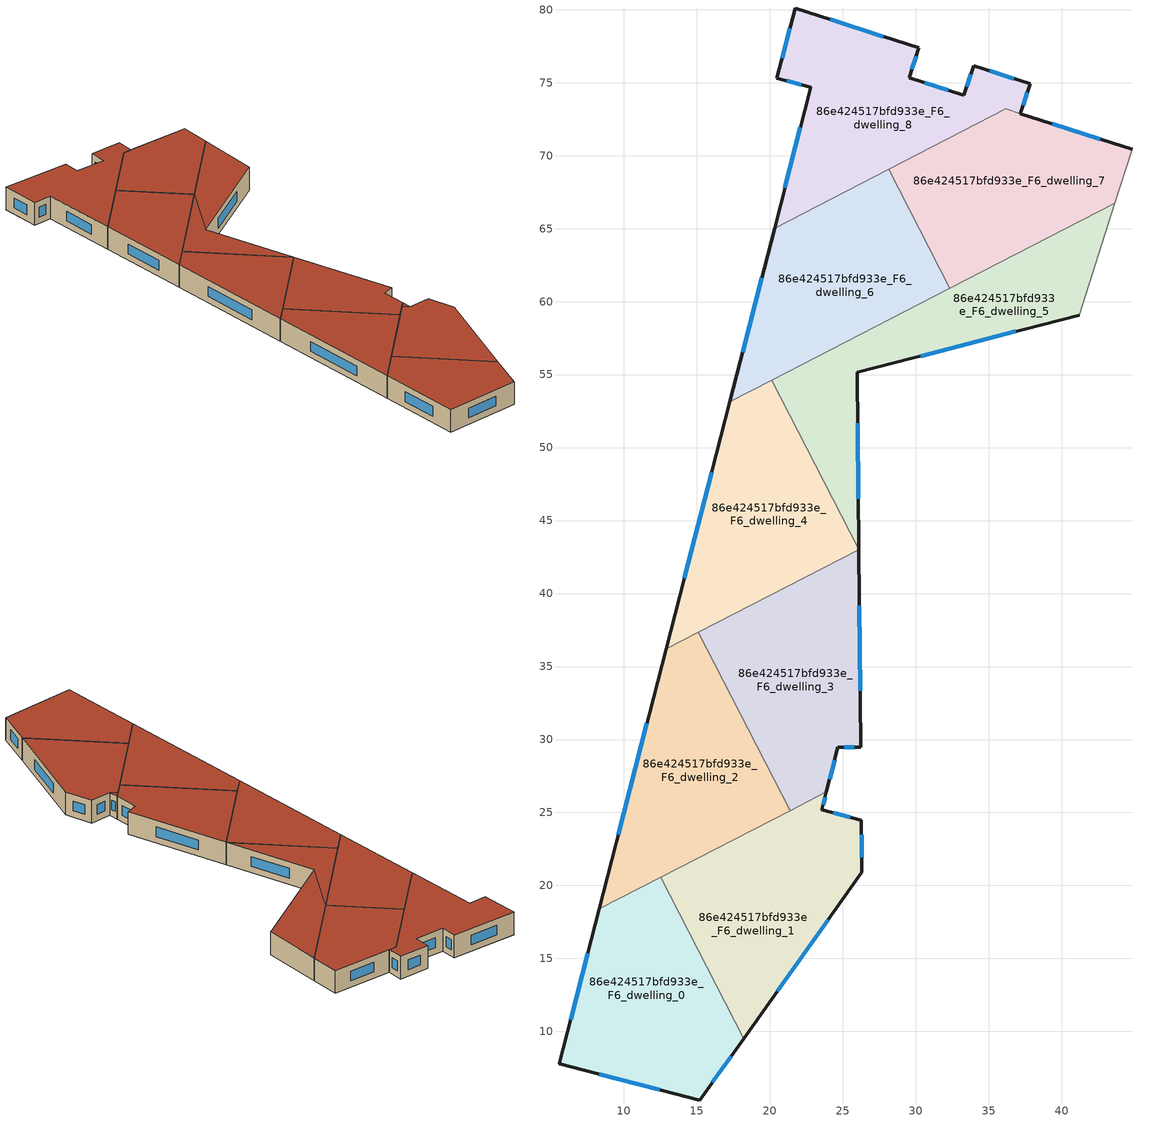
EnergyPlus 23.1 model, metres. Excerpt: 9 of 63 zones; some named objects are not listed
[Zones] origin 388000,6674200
86e424517bfd933e_F6_dwelling_0
 floor to 86e424517bfd933e_F5_dwelling_0 (EU_floor_Construction): 12.51,20.56 18.2,9.51 15.2,5.3 5.57,7.79 8.3,18.39 z18
 wall outside (EU_wall_Construction): 8.3,18.39 5.57,7.79 15.2,5.3 18.2,9.51 z18:21
 wall to 86e424517bfd933e_F6_dwelling_1 (EU_wall_Construction): 18.2,9.51 12.51,20.56 z18:21
 wall to 86e424517bfd933e_F6_dwelling_2 (EU_wall_Construction): 12.51,20.56 8.3,18.39 z18:21
 window (EU_Window_Construction): 7.52,15.36 6.35,10.82 / 16.06,6.51 17.34,8.31 / 8.32,7.08 12.45,6.01 z18.86:20.14
 roof outside (EU_roof_Construction): 15.2,5.3 18.2,9.51 12.51,20.56 8.3,18.39 5.57,7.79 z21
86e424517bfd933e_F6_dwelling_1
 floor to 86e424517bfd933e_F5_dwelling_1 (EU_floor_Construction): 26.27,24.49 26.31,20.89 18.2,9.51 12.51,20.56 21.38,25.13 23.55,25.19 z18; 23.01,25.97 23.55,25.19 21.38,25.13 z18; 23.87,26.41 23.55,25.19 23.01,25.97 z18
 wall outside (EU_wall_Construction): 18.2,9.51 26.31,20.89 26.27,24.49 23.55,25.19 23.87,26.41 z18:21
 wall to 86e424517bfd933e_F6_dwelling_3 (EU_wall_Construction): 23.87,26.41 21.38,25.13 z18:21
 wall to 86e424517bfd933e_F6_dwelling_2 (EU_wall_Construction): 21.38,25.13 12.51,20.56 z18:21
 window (EU_Window_Construction): 20.52,12.76 23.99,17.64 / 23.64,25.54 23.78,26.06 / 25.5,24.69 24.33,24.99 / 26.3,21.92 26.28,23.46 z18.86:20.14
 roof outside (EU_roof_Construction): 18.2,9.51 26.31,20.89 26.27,24.49 23.55,25.19 23.01,25.97 12.51,20.56 z21; 23.55,25.19 23.87,26.41 23.01,25.97 z21
86e424517bfd933e_F6_dwelling_2
 floor to 86e424517bfd933e_F5_dwelling_2 (EU_floor_Construction): 15.09,37.35 21.38,25.13 8.3,18.39 12.89,36.22 z18
 wall outside (EU_wall_Construction): 12.89,36.22 8.3,18.39 z18:21
 wall to 86e424517bfd933e_F6_dwelling_3 (EU_wall_Construction): 21.38,25.13 15.09,37.35 z18:21
 wall to 86e424517bfd933e_F6_dwelling_4 (EU_wall_Construction): 15.09,37.35 12.89,36.22 z18:21
 window (EU_Window_Construction): 11.58,31.12 9.61,23.48 z18.86:20.14
 roof outside (EU_roof_Construction): 21.38,25.13 15.09,37.35 12.89,36.22 8.3,18.39 z21
86e424517bfd933e_F6_dwelling_3
 floor to 86e424517bfd933e_F5_dwelling_3 (EU_floor_Construction): 26.1,43.01 26.23,29.48 24.66,29.47 23.87,26.41 21.38,25.13 15.09,37.35 z18
 wall outside (EU_wall_Construction): 23.87,26.41 24.66,29.47 26.23,29.48 26.1,43.01 z18:21
 wall to 86e424517bfd933e_F6_dwelling_4 (EU_wall_Construction): 26.1,43.01 15.09,37.35 z18:21
 window (EU_Window_Construction): 25.1,29.47 25.78,29.48 / 24.09,27.28 24.43,28.59 / 26.19,33.35 26.13,39.15 z18.86:20.14
 roof outside (EU_roof_Construction): 23.87,26.41 24.66,29.47 26.23,29.48 26.1,43.01 15.09,37.35 21.38,25.13 z21
86e424517bfd933e_F6_dwelling_4
 floor to 86e424517bfd933e_F5_dwelling_4 (EU_floor_Construction): 20.13,54.62 26.1,43.03 26.1,43.01 12.89,36.22 17.25,53.14 z18
 wall outside (EU_wall_Construction): 17.25,53.14 12.89,36.22 / 26.1,43.01 26.1,43.03 z18:21
 wall to 86e424517bfd933e_F6_dwelling_5 (EU_wall_Construction): 26.1,43.03 20.13,54.62 z18:21
 wall to 86e424517bfd933e_F6_dwelling_6 (EU_wall_Construction): 20.13,54.62 17.25,53.14 z18:21
 window (EU_Window_Construction): 16.01,48.3 14.14,41.05 z18.86:20.14
 roof outside (EU_roof_Construction): 26.1,43.01 26.1,43.03 20.13,54.62 17.25,53.14 12.89,36.22 z21
86e424517bfd933e_F6_dwelling_5
 floor to 86e424517bfd933e_F5_dwelling_5 (EU_floor_Construction): 32.33,60.9 25.98,55.14 26.1,43.03 20.13,54.62 z18; 43.64,66.72 41.2,59.08 25.98,55.14 32.33,60.9 z18
 wall outside (EU_wall_Construction): 26.1,43.03 25.98,55.14 41.2,59.08 z18:21
 wall adiabatic (EU_wall_Construction): 41.2,59.08 43.64,66.72 z18:21
 wall to 86e424517bfd933e_F6_dwelling_7 (EU_wall_Construction): 43.64,66.72 32.33,60.9 z18:21
 wall to 86e424517bfd933e_F6_dwelling_6 (EU_wall_Construction): 32.33,60.9 20.13,54.62 z18:21
 window (EU_Window_Construction): 30.33,56.27 36.85,57.95 / 26.07,46.49 26.02,51.68 z18.86:20.14
 roof outside (EU_roof_Construction): 26.1,43.03 25.98,55.14 32.33,60.9 20.13,54.62 z21; 41.2,59.08 43.64,66.72 32.33,60.9 25.98,55.14 z21
86e424517bfd933e_F6_dwelling_6
 floor to 86e424517bfd933e_F5_dwelling_6 (EU_floor_Construction): 28.13,69.06 32.33,60.9 17.25,53.14 20.32,65.03 z18
 wall outside (EU_wall_Construction): 20.32,65.03 17.25,53.14 z18:21
 wall to 86e424517bfd933e_F6_dwelling_7 (EU_wall_Construction): 32.33,60.9 28.13,69.06 z18:21
 wall to 86e424517bfd933e_F6_dwelling_8 (EU_wall_Construction): 28.13,69.06 20.32,65.03 z18:21
 window (EU_Window_Construction): 19.44,61.63 18.13,56.54 z18.86:20.14
 roof outside (EU_roof_Construction): 32.33,60.9 28.13,69.06 20.32,65.03 17.25,53.14 z21
86e424517bfd933e_F6_dwelling_7
 floor to 86e424517bfd933e_F5_dwelling_7 (EU_floor_Construction): 44.83,70.43 43.64,66.72 32.33,60.9 28.13,69.06 36.17,73.2 z18
 wall outside (EU_wall_Construction): 44.83,70.43 37.17,72.88 z18:21
 wall adiabatic (EU_wall_Construction): 43.64,66.72 44.83,70.43 z18:21
 wall to 86e424517bfd933e_F6_dwelling_8 (EU_wall_Construction): 37.17,72.88 36.17,73.2 28.13,69.06 z18:21
 window (EU_Window_Construction): 42.64,71.13 39.35,72.18 z18.86:20.14
 roof outside (EU_roof_Construction): 43.64,66.72 44.83,70.43 36.17,73.2 28.13,69.06 32.33,60.9 z21
86e424517bfd933e_F6_dwelling_8
 floor to 86e424517bfd933e_F5_dwelling_8 (EU_floor_Construction): 37.82,74.92 37.17,72.88 36.17,73.2 20.32,65.03 22.8,74.69 20.48,75.29 21.73,80.12 30.2,77.38 29.54,75.34 33.29,74.13 33.95,76.17 z18
 wall outside (EU_wall_Construction): 37.17,72.88 37.82,74.92 33.95,76.17 33.29,74.13 29.54,75.34 30.2,77.38 21.73,80.12 20.48,75.29 22.8,74.69 20.32,65.03 z18:21
 window (EU_Window_Construction): 29.73,75.92 30.01,76.8 / 32.22,74.47 30.61,74.99 / 33.76,75.58 33.48,74.71 / 36.72,75.27 35.06,75.81 / 37.35,73.46 37.64,74.33 / 22.09,71.93 21.03,67.79 / 21.15,75.12 22.14,74.86 / 21.37,78.74 20.84,76.67 / 27.78,78.16 24.15,79.33 z18.86:20.14
 roof outside (EU_roof_Construction): 37.17,72.88 37.82,74.92 33.95,76.17 33.29,74.13 29.54,75.34 30.2,77.38 21.73,80.12 20.48,75.29 22.8,74.69 20.32,65.03 36.17,73.2 z21
[Building]
EU S2 Campaign: North Axis=0; Terrain=City; Solar Distribution=FullExterior
[Site:Location]
Helsinki-Vantaa.AP: Latitude=60.317; Longitude=24.963; Time Zone=2; Elevation=54.6
[SizingPeriod:WeatherFileDays]
AnnualSizingPeriod: Begin Month=1; Begin Day of Month=1; End Month=12; End Day of Month=31; Day of Week for Start Day=Monday; Use Weather File Daylight Saving Period=No; Use Weather File Rain and Snow Indicators=No
[MATERIAL]
EU_InternalMass_Material: Roughness=MediumRough; Thickness=0.1; Conductivity=1; Density=1800; Specific Heat=900; Thermal Absorptance=0.9; Solar Absorptance=0.7; Visible Absorptance=0.7
[MATERIAL:NOMASS] Roughness=MediumRough; Thermal Absorptance=0.9; Solar Absorptance=0.7; Visible Absorptance=0.7
Name | Thermal Resistance
EU_wall_NoMass | 5.91765
EU_roof_NoMass | 11.1778
EU_floor_NoMass | 6.2875
[WINDOWMATERIAL:SIMPLEGLAZINGSYSTEM]
EU_Window_SimpleGlazing: UFactor=0.994035; Solar Heat Gain Coefficient=0.7; Visible Transmittance=0.7
[CONSTRUCTION]
EU_wall_Construction: EU_wall_NoMass
EU_roof_Construction: EU_roof_NoMass
EU_floor_Construction: EU_floor_NoMass
EU_Window_Construction: EU_Window_SimpleGlazing
EU_InternalMass_Construction: EU_InternalMass_Material
[ZONE] Type=1; Multiplier=1; Ceiling Height=autocalculate; Floor Area=autocalculate; Part of Total Floor Area=Yes
Name | Volume
86e424517bfd933e_F6_dwelling_0; 86e424517bfd933e_F6_dwelling_4 | 354.29
86e424517bfd933e_F6_dwelling_1 | 354.312
86e424517bfd933e_F6_dwelling_2 | 354.276
86e424517bfd933e_F6_dwelling_3 | 354.289
86e424517bfd933e_F6_dwelling_5 | 354.319
86e424517bfd933e_F6_dwelling_6 | 354.263
86e424517bfd933e_F6_dwelling_7 | 352.661
86e424517bfd933e_F6_dwelling_8 | 355.918
[INTERNALMASS] Construction=EU_InternalMass_Construction
Name | Zone or ZoneList | Surface Area
86e424517bfd933e_F6_dwelling_0_EU_InternalMass | 86e424517bfd933e_F6_dwelling_0 | 118.096
86e424517bfd933e_F6_dwelling_1_EU_InternalMass | 86e424517bfd933e_F6_dwelling_1 | 118.106
86e424517bfd933e_F6_dwelling_2_EU_InternalMass | 86e424517bfd933e_F6_dwelling_2 | 118.095
86e424517bfd933e_F6_dwelling_3_EU_InternalMass | 86e424517bfd933e_F6_dwelling_3 | 118.097
86e424517bfd933e_F6_dwelling_4_EU_InternalMass | 86e424517bfd933e_F6_dwelling_4 | 118.097
86e424517bfd933e_F6_dwelling_5_EU_InternalMass | 86e424517bfd933e_F6_dwelling_5 | 118.106
86e424517bfd933e_F6_dwelling_6_EU_InternalMass | 86e424517bfd933e_F6_dwelling_6 | 118.089
86e424517bfd933e_F6_dwelling_7_EU_InternalMass | 86e424517bfd933e_F6_dwelling_7 | 117.55
86e424517bfd933e_F6_dwelling_8_EU_InternalMass | 86e424517bfd933e_F6_dwelling_8 | 118.636
[OTHEREQUIPMENT] Fuel Type=Electricity; Design Level Calculation Method=Watts/Area; Power per Zone Floor Area=1; Fraction Latent=0; Fraction Radiant=0; Fraction Lost=0; Carbon Dioxide Generation Rate=0; EndUse Subcategory=EU_Step8_InternalGains
Name | Zone or ZoneList or Space or SpaceList | Schedule
EU_Step8_InternalGain_86e424517bfd933e_F6_dwelling_0_f000 | 86e424517bfd933e_F6_dwelling_0 | EU_Step8_GainSchedule_86e424517bfd933e_F6_dwelling_0_f000
EU_Step8_InternalGain_86e424517bfd933e_F6_dwelling_1_f000 | 86e424517bfd933e_F6_dwelling_1 | EU_Step8_GainSchedule_86e424517bfd933e_F6_dwelling_1_f000
EU_Step8_InternalGain_86e424517bfd933e_F6_dwelling_2_f000 | 86e424517bfd933e_F6_dwelling_2 | EU_Step8_GainSchedule_86e424517bfd933e_F6_dwelling_2_f000
EU_Step8_InternalGain_86e424517bfd933e_F6_dwelling_3_f000 | 86e424517bfd933e_F6_dwelling_3 | EU_Step8_GainSchedule_86e424517bfd933e_F6_dwelling_3_f000
EU_Step8_InternalGain_86e424517bfd933e_F6_dwelling_4_f000 | 86e424517bfd933e_F6_dwelling_4 | EU_Step8_GainSchedule_86e424517bfd933e_F6_dwelling_4_f000
EU_Step8_InternalGain_86e424517bfd933e_F6_dwelling_5_f000 | 86e424517bfd933e_F6_dwelling_5 | EU_Step8_GainSchedule_86e424517bfd933e_F6_dwelling_5_f000
EU_Step8_InternalGain_86e424517bfd933e_F6_dwelling_6_f000 | 86e424517bfd933e_F6_dwelling_6 | EU_Step8_GainSchedule_86e424517bfd933e_F6_dwelling_6_f000
EU_Step8_InternalGain_86e424517bfd933e_F6_dwelling_7_f000 | 86e424517bfd933e_F6_dwelling_7 | EU_Step8_GainSchedule_86e424517bfd933e_F6_dwelling_7_f000
EU_Step8_InternalGain_86e424517bfd933e_F6_dwelling_8_f000 | 86e424517bfd933e_F6_dwelling_8 | EU_Step8_GainSchedule_86e424517bfd933e_F6_dwelling_8_f000
[ZONEVENTILATION:DESIGNFLOWRATE] Schedule=EU_AlwaysOn; Design Flow Rate Calculation Method=AirChanges/Hour; Air Changes per Hour=0.596421; Ventilation Type=Natural; Fan Pressure Rise=0; Fan Total Efficiency=1; Constant Term Coefficient=1; Temperature Term Coefficient=0; Velocity Term Coefficient=0; Velocity Squared Term Coefficient=0; Minimum Indoor Temperature=-100; Maximum Indoor Temperature=100; Delta Temperature=-100; Minimum Outdoor Temperature=-100; Maximum Outdoor Temperature=100; Maximum Wind Speed=40
Name | Zone or ZoneList or Space or SpaceList
EU_ConstantAir_86e424517bfd933e_F6_dwelling_0 | 86e424517bfd933e_F6_dwelling_0
EU_ConstantAir_86e424517bfd933e_F6_dwelling_1 | 86e424517bfd933e_F6_dwelling_1
EU_ConstantAir_86e424517bfd933e_F6_dwelling_2 | 86e424517bfd933e_F6_dwelling_2
EU_ConstantAir_86e424517bfd933e_F6_dwelling_3 | 86e424517bfd933e_F6_dwelling_3
EU_ConstantAir_86e424517bfd933e_F6_dwelling_4 | 86e424517bfd933e_F6_dwelling_4
EU_ConstantAir_86e424517bfd933e_F6_dwelling_5 | 86e424517bfd933e_F6_dwelling_5
EU_ConstantAir_86e424517bfd933e_F6_dwelling_6 | 86e424517bfd933e_F6_dwelling_6
EU_ConstantAir_86e424517bfd933e_F6_dwelling_7 | 86e424517bfd933e_F6_dwelling_7
EU_ConstantAir_86e424517bfd933e_F6_dwelling_8 | 86e424517bfd933e_F6_dwelling_8
[HVACTEMPLATE:ZONE:IDEALLOADSAIRSYSTEM] System Availability Schedule=EU_AlwaysOn; Maximum Heating Supply Air Temperature=50; Minimum Cooling Supply Air Temperature=13; Maximum Heating Supply Air Humidity Ratio=0.0156; Minimum Cooling Supply Air Humidity Ratio=0.0077; Heating Limit=NoLimit; Cooling Limit=NoLimit; Heating Availability Schedule=EU_AlwaysOn; Cooling Availability Schedule=EU_CoolingOff; Dehumidification Control Type=ConstantSensibleHeatRatio; Cooling Sensible Heat Ratio=0.7; Dehumidification Setpoint=60; Humidification Control Type=None; Humidification Setpoint=30; Outdoor Air Method=None; Outdoor Air Flow Rate per Person=0.00944; Outdoor Air Flow Rate per Zone Floor Area=0; Outdoor Air Flow Rate per Zone=0; Demand Controlled Ventilation Type=None; Outdoor Air Economizer Type=NoEconomizer; Heat Recovery Type=None; Sensible Heat Recovery Effectiveness=0.7; Latent Heat Recovery Effectiveness=0.65
Name | Template Thermostat
86e424517bfd933e_F6_dwelling_0 | EU_HeatOnly_86e424517bfd933e_F6_dwelling_0
86e424517bfd933e_F6_dwelling_1 | EU_HeatOnly_86e424517bfd933e_F6_dwelling_1
86e424517bfd933e_F6_dwelling_2 | EU_HeatOnly_86e424517bfd933e_F6_dwelling_2
86e424517bfd933e_F6_dwelling_3 | EU_HeatOnly_86e424517bfd933e_F6_dwelling_3
86e424517bfd933e_F6_dwelling_4 | EU_HeatOnly_86e424517bfd933e_F6_dwelling_4
86e424517bfd933e_F6_dwelling_5 | EU_HeatOnly_86e424517bfd933e_F6_dwelling_5
86e424517bfd933e_F6_dwelling_6 | EU_HeatOnly_86e424517bfd933e_F6_dwelling_6
86e424517bfd933e_F6_dwelling_7 | EU_HeatOnly_86e424517bfd933e_F6_dwelling_7
86e424517bfd933e_F6_dwelling_8 | EU_HeatOnly_86e424517bfd933e_F6_dwelling_8
[SIZING:ZONE] Zone Cooling Design Supply Air Temperature Input Method=SupplyAirTemperature; Zone Cooling Design Supply Air Temperature=13; Zone Heating Design Supply Air Temperature Input Method=SupplyAirTemperature; Zone Heating Design Supply Air Temperature=50; Zone Cooling Design Supply Air Humidity Ratio=0.008; Zone Heating Design Supply Air Humidity Ratio=0.008; Cooling Design Air Flow Method=DesignDay; Cooling Design Air Flow Rate=0; Cooling Minimum Air Flow per Zone Floor Area=0.000762; Cooling Minimum Air Flow=0; Cooling Minimum Air Flow Fraction=0.2; Heating Design Air Flow Method=DesignDay; Heating Design Air Flow Rate=0; Heating Maximum Air Flow per Zone Floor Area=0.002032; Heating Maximum Air Flow=0.141576; Heating Maximum Air Flow Fraction=0.3; Account for Dedicated Outdoor Air System=No; Dedicated Outdoor Air System Control Strategy=NeutralSupplyAir; Dedicated Outdoor Air Low Setpoint Temperature for Design=autosize; Dedicated Outdoor Air High Setpoint Temperature for Design=autosize; Zone Load Sizing Method=Sensible Load Only No Latent Load; Zone Latent Cooling Design Supply Air Humidity Ratio Input Method=HumidityRatioDifference; Zone Cooling Design Supply Air Humidity Ratio Difference=0.005; Zone Latent Heating Design Supply Air Humidity Ratio Input Method=HumidityRatioDifference; Zone Humidification Design Supply Air Humidity Ratio Difference=0.005
86e424517bfd933e_F6_dwelling_0; 86e424517bfd933e_F6_dwelling_1; 86e424517bfd933e_F6_dwelling_2; 86e424517bfd933e_F6_dwelling_3; 86e424517bfd933e_F6_dwelling_4; 86e424517bfd933e_F6_dwelling_5; 86e424517bfd933e_F6_dwelling_6; 86e424517bfd933e_F6_dwelling_7; 86e424517bfd933e_F6_dwelling_8
[SCHEDULE:CONSTANT]
Name | Hourly Value
EU_AlwaysOn | 1
EU_CoolingOff | 0
[SCHEDULE:FILE] Column Number=1; Rows to Skip at Top=0; Number of Hours of Data=8760; Column Separator=Comma; Interpolate to Timestep=No; Minutes per Item=60; Adjust Schedule for Daylight Savings=Yes
Name | File
EU_Step8_GainSchedule_86e424517bfd933e_F6_dwelling_0_f000 | ../../schedules/86e424517bfd933e/86e424517bfd933e_F6_dwelling_0_f000_gain.csv
EU_Step8_GainSchedule_86e424517bfd933e_F6_dwelling_1_f000 | ../../schedules/86e424517bfd933e/86e424517bfd933e_F6_dwelling_1_f000_gain.csv
EU_Step8_GainSchedule_86e424517bfd933e_F6_dwelling_2_f000 | ../../schedules/86e424517bfd933e/86e424517bfd933e_F6_dwelling_2_f000_gain.csv
EU_Step8_GainSchedule_86e424517bfd933e_F6_dwelling_3_f000 | ../../schedules/86e424517bfd933e/86e424517bfd933e_F6_dwelling_3_f000_gain.csv
EU_Step8_GainSchedule_86e424517bfd933e_F6_dwelling_4_f000 | ../../schedules/86e424517bfd933e/86e424517bfd933e_F6_dwelling_4_f000_gain.csv
EU_Step8_GainSchedule_86e424517bfd933e_F6_dwelling_5_f000 | ../../schedules/86e424517bfd933e/86e424517bfd933e_F6_dwelling_5_f000_gain.csv
EU_Step8_GainSchedule_86e424517bfd933e_F6_dwelling_6_f000 | ../../schedules/86e424517bfd933e/86e424517bfd933e_F6_dwelling_6_f000_gain.csv
EU_Step8_GainSchedule_86e424517bfd933e_F6_dwelling_7_f000 | ../../schedules/86e424517bfd933e/86e424517bfd933e_F6_dwelling_7_f000_gain.csv
EU_Step8_GainSchedule_86e424517bfd933e_F6_dwelling_8_f000 | ../../schedules/86e424517bfd933e/86e424517bfd933e_F6_dwelling_8_f000_gain.csv
